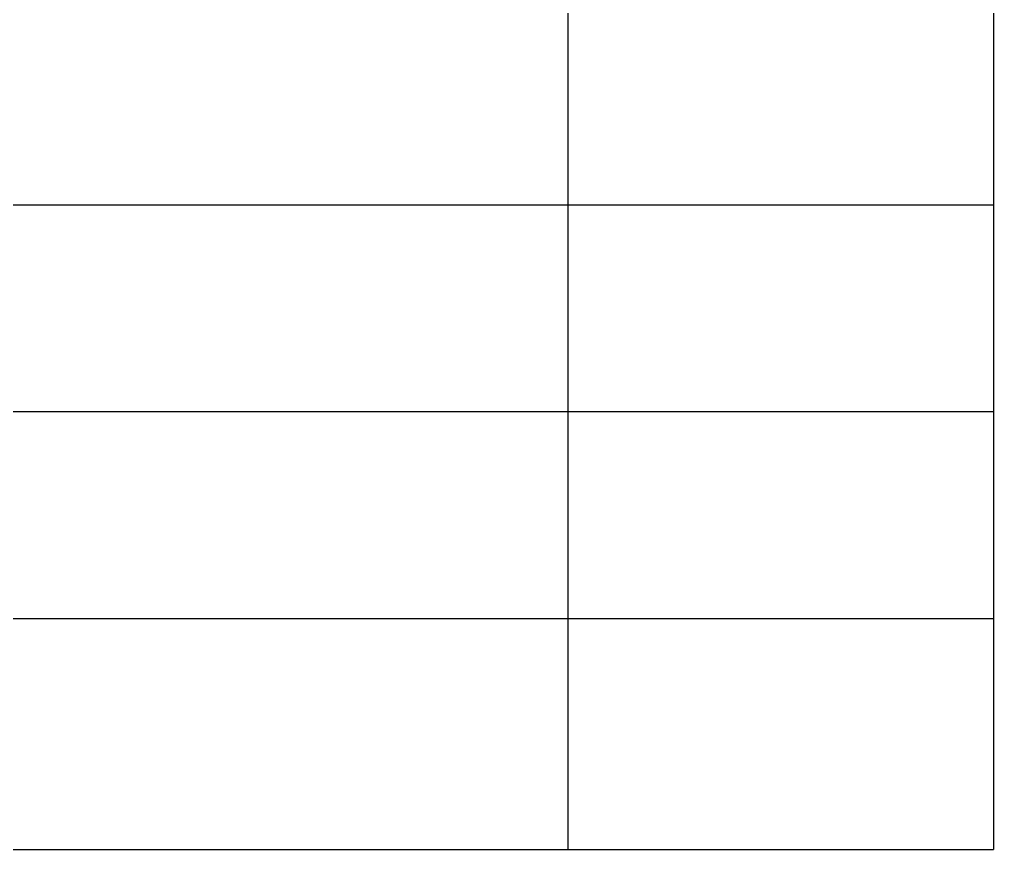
# Paper-space layout 'Layout1' of a CAD drawing. Extents: x 1062 to 21562, y 6 to 13651.
# Drawn here: x 13556 to 21562, y 6 to 6829 of the extents above; entities that cross this region are included whole.
import ezdxf

# ---------------------------------------------------------------- set-up
doc = ezdxf.new("R2010")
doc.units = 0
doc.header["$MEASUREMENT"] = 0
doc.layers.add('FS_CIENKA', color=4, linetype='Continuous')
doc.layers.add('FS_RAMKA', color=7, linetype='Continuous')

psp = doc.layouts.get("Layout1")

# ---------------------------------------------------------------- linework, layer by layer
at = {"layer": 'FS_CIENKA'}
for p, q in [((1062.4, 5306.2), (21562.4, 5306.2)), ((1062.4, 3606.2), (21562.4, 3606.2)), ((1062.4, 1906.2), (21562.4, 1906.2))]:
    psp.add_line(p, q, dxfattribs=at)
at = {"layer": 'FS_RAMKA'}
for points in [[(18062.4, 13651.3), (18062.4, 6.2)], [(21562.4, 13651.3), (21562.4, 6.2)], [(1062.4, 6.2), (21562.4, 6.2)]]:
    psp.add_lwpolyline(points, dxfattribs=at)

doc.saveas('drawing.dxf')
